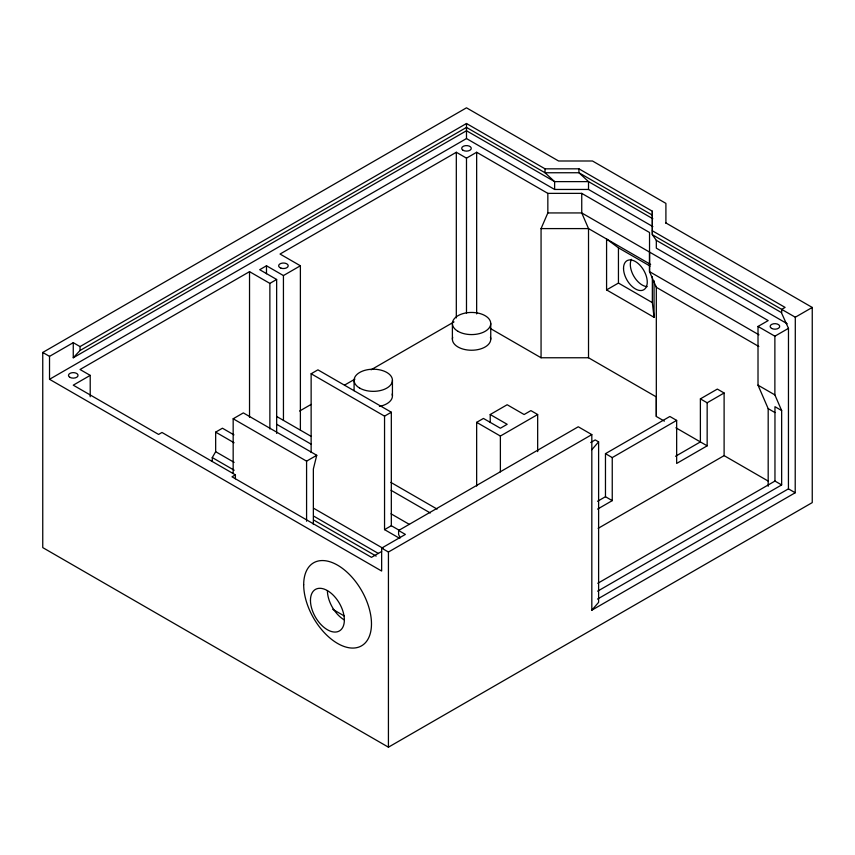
<?xml version="1.0" encoding="UTF-8"?>
<svg xmlns="http://www.w3.org/2000/svg" width="855" height="855" viewBox="0 0 855 855"><rect width="100%" height="100%" fill="white"/><g stroke="black" fill="none" stroke-linecap="round" stroke-linejoin="round"><path stroke-width="1.28" d="M665.906 223.337L665.906 203.383L592.494 160.996L558.593 160.996L466.488 107.816L42.75 352.452L42.75 547.606L388.427 747.185L812.25 502.601L812.25 307.447L665.906 222.952M400.161 537.902L398.601 534.418L398.601 530.506L405.377 534.418L381.651 548.119L381.651 571.044L49.526 379.299L49.526 356.364L73.263 342.673L80.039 346.585L80.039 350.497L73.263 357.764L73.263 342.673M235.392 478.768L235.392 474.856L161.98 432.47L158.592 434.426L73.263 385.167L90.213 375.377L90.213 396.752M276.667 433.41L276.646 279.478L259.706 269.699L266.482 265.777L283.433 275.567L283.454 420.382M300.383 430.086L300.383 265.777L280.045 254.042L456.314 152.265L466.488 158.143L476.652 152.265L547.841 193.369L581.742 193.369L649.533 232.507L649.533 271.655L656.319 287.312L758.834 346.499M354.088 390.714L354.088 380.272M388.427 747.185L388.437 552.031L591.82 434.607L591.82 610.192L795.214 492.758L795.3 317.226L812.25 307.447M392.434 395.929L392.434 380.272M452.391 339.168L452.391 323.521M456.314 317.91L456.314 152.265M466.488 313.09L466.488 158.143M490.749 339.168L490.749 323.521M664.378 421.13L656.319 416.481L656.319 396.912L588.518 357.764L541.065 357.764L541.065 228.595L547.841 212.938L547.841 193.369M588.518 357.764L588.518 228.595L581.742 212.938L581.742 193.369M652.867 226.607L588.518 189.457L588.518 181.623L578.931 172.742L545.041 172.763L466.488 127.416L80.039 350.497M649.533 252.086L649.533 271.655L758.973 334.829M80.039 346.585L466.488 123.505L545.041 168.83L578.931 168.82L652.344 211.206L652.344 234.708L656.319 240.341L781.427 312.577M656.319 416.481L656.319 286.382M598.147 528.347L724.11 455.63L724.11 392.99L717.334 389.078L700.384 398.868L700.384 441.928L675.525 456.281M768.185 486.26L768.185 408.647L758.011 385.167L758.011 326.45L768.185 320.582L581.742 212.938L547.841 212.938M597.634 591.179L781.652 484.935L781.652 410.56L774.876 394.903L774.876 336.186L758.011 326.45M597.517 599.077L788.438 488.846L788.481 328.384L781.694 313.293L781.694 309.371L785.093 307.415L652.354 230.786M233.169 473.51L233.169 418.768L243.333 412.901L316.745 455.288L313.358 468.989L313.358 524.478M212.275 461.486L212.275 457.575L215.663 451.697L215.663 432.128L222.439 428.216L233.939 434.864M591.82 449.698L598.607 441.875L595.219 439.919L590.698 442.527M591.82 610.192L598.607 602.358L598.607 441.875M73.263 357.764L466.488 130.74L466.488 123.505M49.526 379.299L466.488 138.563L554.617 189.457L588.518 189.457M276.646 279.478L269.87 283.39L249.532 271.655L80.039 369.51L90.213 375.377M283.433 275.567L300.383 265.777M311.135 452.53L311.135 373.763L317.91 369.841L391.323 412.228L391.323 525.718L399.381 530.367M299.624 411.041L311.145 404.394M344.554 385.103L354.932 379.118M371.059 369.809L454.005 321.908M235.392 474.856L232.004 476.812L371.487 557.342L381.651 551.475M233.169 418.768L306.582 461.155L316.745 455.288M311.135 373.763L384.547 416.139L391.323 412.228M606.58 289.909L618.443 283.058L618.443 247.832L606.58 239.026L606.58 289.909L654.043 317.312L654.043 280.771M476.652 486.089L476.652 422.349L483.438 418.437L500.378 428.227L507.165 424.304L490.214 414.525L507.165 404.736L524.115 414.525L530.891 410.603L537.667 414.525L537.667 451.622M500.378 471.907L500.378 436.05L537.667 414.525M384.547 416.139L384.547 529.63L391.323 525.718M398.601 530.506L578.269 426.773L591.82 434.607M774.876 336.186L788.438 328.363M597.56 501.287L605.468 496.723L605.468 453.663L669.871 416.481L676.658 420.393L676.658 463.453L707.16 445.84L707.16 402.78L724.11 392.99M605.468 453.663L612.244 457.585L676.658 420.393M597.56 509.12L612.244 500.635L612.244 457.585M597.773 583.292L774.961 481.066L781.652 484.935M541.065 228.595L588.518 228.595L650.655 264.462M652.344 215.118L578.931 172.742L578.931 168.82M652.867 218.773L588.518 181.623L554.617 181.623L466.488 130.74L466.488 138.563M795.3 317.226L652.344 234.708L652.344 211.206M787.231 323.746L656.319 248.164L656.319 240.341M618.443 247.832L650.089 266.097M618.443 283.058L652.344 302.627L654.043 317.312M758.011 385.167L774.876 394.903M781.652 410.56L774.961 406.691L774.961 481.066M768.185 408.647L774.961 412.57M700.384 398.868L707.16 402.78M788.438 488.846L795.214 492.758M675.888 427.778L707.16 445.84M724.11 455.63L768.025 480.98M490.46 328.544L541.065 357.764M476.652 422.349L500.378 436.05M605.468 496.723L612.244 500.635M276.678 416.471L311.177 436.392M390.885 482.412L437.097 509.088M276.678 424.272L311.327 444.29M391.034 490.3L430.311 512.979M391.013 513.802L409.502 524.478M215.663 432.128L234.067 442.751M384.547 529.63L399.509 538.276M215.663 451.697L234.131 462.363M313.764 508.34L383.008 548.312M42.75 352.452L49.526 356.364M381.651 548.119L388.437 552.031M212.275 457.575L234.195 470.229M313.828 516.206L378.466 553.516M313.828 520.118L376.157 556.103M332.734 609.316L344.276 615.985M652.344 276.539L652.344 302.627M554.617 189.457L554.617 181.623L545.041 172.763L545.041 168.83M490.214 414.525L490.214 422.52M476.652 152.265L476.652 313.903M306.582 461.155L306.582 521.24M269.87 283.39L269.87 428.986M266.482 265.777L266.482 273.75M249.532 271.655L249.532 417.261M647.192 286.628A16.779 9.683 60 0 1 633.79 276.165A16.779 9.683 60 0 1 631.428 259.322M344.362 619.971A23.972 13.84 60 0 1 327.412 590.613M490.449 337.244A19.173 11.072 0 0 1 471.565 350.24A19.173 11.072 0 0 1 452.68 337.244M392.146 394.005A19.173 11.072 0 0 1 379.417 406.414M623.53 268.385A16.779 9.683 60 0 0 641.325 290.518A16.779 9.683 60 0 0 641.325 266.792A16.779 9.683 60 0 0 623.53 268.385M771.541 328.384A4.799 2.768 0 0 0 779.557 327.134A4.799 2.768 0 0 0 773.668 323.756A4.799 2.768 0 0 0 771.541 328.384M281.038 268.181A4.799 2.768 0 0 0 288.221 265.777A4.799 2.768 0 0 0 281.038 263.383A4.799 2.768 0 0 0 281.038 268.181M69.864 377.333A4.799 2.768 0 0 0 77.891 376.093A4.799 2.768 0 0 0 72.023 372.705A4.799 2.768 0 0 0 69.864 377.333M463.089 150.309A4.799 2.768 0 0 0 471.116 149.069A4.799 2.768 0 0 0 465.248 145.681A4.799 2.768 0 0 0 463.089 150.309M458.013 331.345A19.173 11.072 0 0 0 490.086 326.386A19.173 11.072 0 0 0 466.606 312.823A19.173 11.072 0 0 0 458.013 331.345M359.699 388.106A19.173 11.072 0 0 0 391.782 383.136A19.173 11.072 0 0 0 368.302 369.584A19.173 11.072 0 0 0 359.699 388.106M310.461 600.402A23.972 13.84 60 0 0 335.887 632.027A23.972 13.84 60 0 0 335.887 598.126A23.972 13.84 60 0 0 310.461 600.402M303.685 584.745A47.944 27.681 60 0 0 354.536 647.994A47.944 27.681 60 0 0 354.536 580.203A47.944 27.681 60 0 0 303.685 584.745"/></g></svg>
